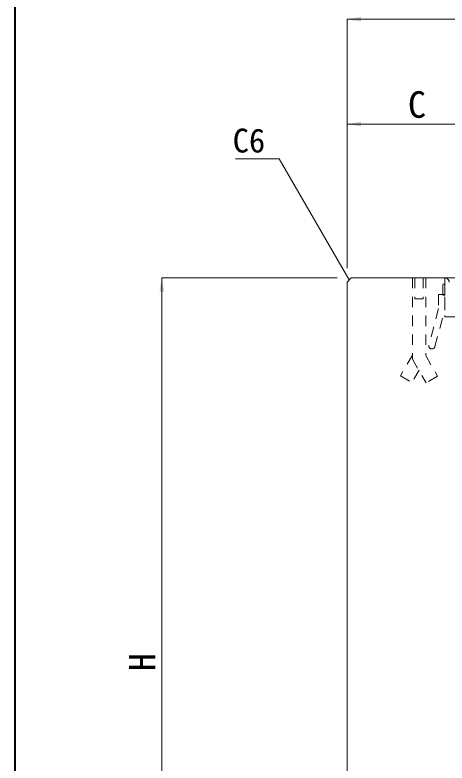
# Model space of a CAD drawing. Units: millimetres at full size; details may follow other scales. Extents: x 77366 to 106166, y -28085 to 6898.
# Drawn here: x 102366 to 102984, y -10466 to -9396 of the extents above; entities that cross this region are included whole.
import ezdxf
from ezdxf.enums import TextEntityAlignment as Align

# ---------------------------------------------------------------- set-up
doc = ezdxf.new("R2010")
doc.units = ezdxf.units.MM
doc.header["$LTSCALE"] = 50
doc.linetypes.add('USER1', pattern=[0.54, 0.3, -0.24])
doc.linetypes.add('USER2', pattern=[1.2, 0.8, -0.4])
for name, color, linetype, lineweight in [('受枠', 3, 'USER2', 9), ('図枠', 7, 'Continuous', 5), ('寸法線', 7, 'Continuous', 13), ('引出線', 4, 'Continuous', 13), ('本体', 2, 'Continuous', 20), ('ｲﾝｻｰﾄ', 3, 'USER1', 9)]:
    doc.layers.add(name, color=color, linetype=linetype, lineweight=lineweight)
doc.styles.add('ＭＳ ゴシック', font='')
doc.styles.get('ＭＳ ゴシック').set_extended_font_data('MS Gothic')

# ---------------------------------------------------------------- blocks, each defined once
blk = doc.blocks.new('filled_arrow')
at = {"color": 0, "linetype": 'Continuous', "lineweight": -2}
blk.add_solid([(7.5, 1.25), (0, 0), (7.5, -1.25)], dxfattribs=at)

msp = doc.modelspace()

# ---------------------------------------------------------------- linework, layer by layer
at = {"layer": '受枠', "linetype": 'USER1'}
for p, q in [((102980.8, -9771.94), (102980.8, -9827.94)), ((102977.8, -9796.94), (102977.8, -9780.94)), ((102980.8, -9780.94), (102977.8, -9780.94)), ((102980.8, -9796.94), (102980.8, -9780.94)), ((102980.8, -9795.94), (102971.8, -9795.94)), ((102971.8, -9795.94), (102971.8, -9815.94)), ((102980.8, -9815.94), (102980.8, -9795.94)), ((102980.8, -9796.94), (102977.8, -9796.94)), ((102971.8, -9815.94), (102957.82, -9868.1)), ((102966.51, -9870.43), (102980.49, -9818.27)), ((102980.8, -9827.94), (103040.8, -9827.94))]:
    msp.add_line(p, q, dxfattribs=at)
for centre, radius, start, end in [((102980.8, -9777.94), 6, 0, 90), ((102971.8, -9815.94), 9, 345, 0), ((102962.17, -9869.26), 4.5, 165, 345)]:
    msp.add_arc(centre, radius, start, end, dxfattribs=at)
at = {"layer": '図枠', "lineweight": 40}
msp.add_line((102365.8, -8465.36), (102365.8, -14005.36), dxfattribs=at)
at = {"layer": '寸法線'}
for p, q in [((102840.8, -9401.94), (103940.8, -9401.94)), ((102840.8, -9757.94), (102840.8, -9401.94)), ((102840.8, -9551.94), (103040.8, -9551.94)), ((102840.8, -9757.94), (102840.8, -9551.94)), ((102575.8, -10871.94), (102575.8, -9771.94)), ((102826.8, -9771.94), (102575.8, -9771.94))]:
    msp.add_line(p, q, dxfattribs=at)
at = {"layer": '引出線'}
msp.add_lwpolyline([(102843.8, -9774.94), (102743.73, -9601.62), (102681.34, -9601.62)], dxfattribs=at)
at = {"layer": '本体'}
for p, q in [((102840.8, -9777.94), (102846.8, -9771.94)), ((102846.8, -9771.94), (103934.8, -9771.94)), ((102840.8, -9777.94), (102840.8, -10871.94))]:
    msp.add_line(p, q, dxfattribs=at)
at = {"layer": 'ｲﾝｻｰﾄ'}
for p, q in [((102934.3, -9771.94), (102934.3, -9888.41)), ((102934.3, -9771.94), (102953.3, -9771.94)), ((102937.72, -9771.94), (102937.72, -9801.94)), ((102949.88, -9771.94), (102949.88, -9801.94)), ((102953.3, -9771.94), (102953.3, -9883.32)), ((102937.72, -9801.94), (102949.88, -9801.94)), ((102934.3, -9882.61), (102917.08, -9912.44)), ((102934.3, -9888.41), (102953.75, -9922.12)), ((102953.3, -9883.32), (102970.21, -9912.62)), ((102917.08, -9912.44), (102933.53, -9921.94)), ((102943.8, -9904.16), (102933.53, -9921.94)), ((102970.21, -9912.62), (102953.75, -9922.12))]:
    msp.add_line(p, q, dxfattribs=at)

# ---------------------------------------------------------------- block references
at = {"layer": '寸法線', "xscale": 2.67, "yscale": 2.67}
for p in [(102840.8, -9401.94), (102840.8, -9551.94)]:
    msp.add_blockref('filled_arrow', p, dxfattribs=at)
at = {"layer": '寸法線', "xscale": 2.67, "yscale": 2.67, "rotation": 270}
msp.add_blockref('filled_arrow', (102575.8, -9771.94), dxfattribs=at)
at = {"layer": '引出線', "xscale": 0.133, "yscale": 0.133, "rotation": 120}
msp.add_blockref('filled_arrow', (102843.8, -9774.94), dxfattribs=at)

# ---------------------------------------------------------------- texts
at = {"layer": '寸法線', "style": 'ＭＳ ゴシック'}
msp.add_text('C', height=37.98, dxfattribs=at).set_placement((102940.8, -9523.94), align=Align.MIDDLE_CENTER)
msp.add_text('H', height=37.98, rotation=90, dxfattribs=at).set_placement((102547.8, -10321.94), align=Align.MIDDLE_CENTER)
at = {"layer": '引出線', "style": 'ＭＳ ゴシック'}
msp.add_text('C6', height=34.18, dxfattribs=at).set_placement((102723.73, -9558.42), align=Align.TOP_RIGHT)

doc.saveas('drawing.dxf')
